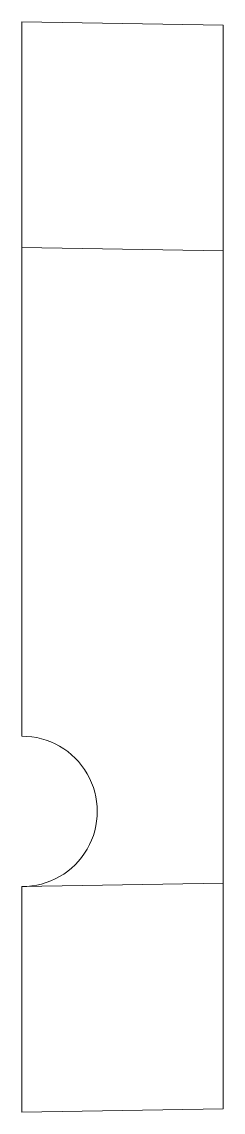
# Paper-space layout '_Left' of a CAD drawing. Header units: millimetres. Extents: x 0 to 5.3, y -8 to 21.
import ezdxf

# ---------------------------------------------------------------- set-up
doc = ezdxf.new("R2010")
doc.units = ezdxf.units.MM

psp = doc.layouts.new('_Left')

# ---------------------------------------------------------------- linework, layer by layer
at = {"color": 7, "linetype": 'Continuous', "lineweight": 15}
for p, q in [((0, 21), (0, 2)), ((0, 21), (5.35, 20.907)), ((5.35, 20.907), (5.35, -7.907)), ((5.35, 14.908), (0, 15.001)), ((0, -2.001), (5.35, -1.908)), ((0, -8), (0, -2)), ((5.35, -7.907), (0, -8))]:
    psp.add_line(p, q, dxfattribs=at)
psp.add_arc((0.005, 0), 2, 269.8568, 90.1432, dxfattribs=at)

doc.saveas('drawing.dxf')
